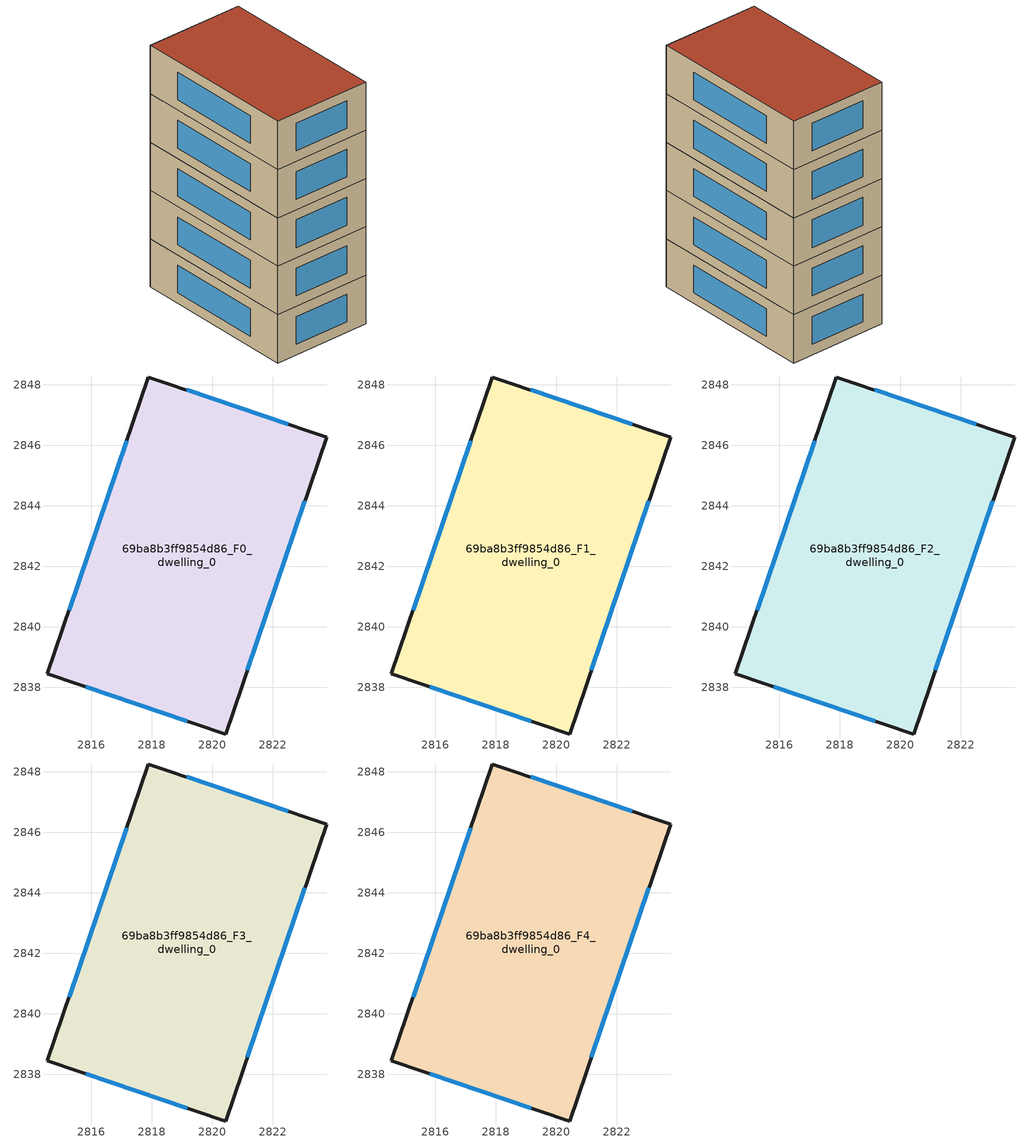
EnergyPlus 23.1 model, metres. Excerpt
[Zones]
69ba8b3ff9854d86_F0_dwelling_0
 floor ground (EU_floor_Construction): 2823.78,2846.27 2820.44,2836.46 2814.56,2838.45 2817.9,2848.25 z0
 wall outside (EU_wall_Construction): 2823.78,2846.27 2817.9,2848.25 2814.56,2838.45 2820.44,2836.46 2823.78,2846.27 z0:3
 window (EU_Window_Construction): 2822.52,2846.69 2819.16,2847.83 / 2821.16,2838.56 2823.06,2844.17 / 2815.82,2838.02 2819.18,2836.89 / 2817.18,2846.15 2815.28,2840.55 z0.64:2.36
69ba8b3ff9854d86_F1_dwelling_0
 floor to 69ba8b3ff9854d86_F0_dwelling_0 (EU_floor_Construction): 2823.78,2846.27 2820.44,2836.46 2814.56,2838.45 2817.9,2848.25 z3
 wall outside (EU_wall_Construction): 2823.78,2846.27 2817.9,2848.25 2814.56,2838.45 2820.44,2836.46 2823.78,2846.27 z3:6
 window (EU_Window_Construction): 2822.52,2846.69 2819.16,2847.83 / 2821.16,2838.56 2823.06,2844.17 / 2815.82,2838.02 2819.18,2836.89 / 2817.18,2846.15 2815.28,2840.55 z3.64:5.36
69ba8b3ff9854d86_F2_dwelling_0
 floor to 69ba8b3ff9854d86_F1_dwelling_0 (EU_floor_Construction): 2823.78,2846.27 2820.44,2836.46 2814.56,2838.45 2817.9,2848.25 z6
 wall outside (EU_wall_Construction): 2823.78,2846.27 2817.9,2848.25 2814.56,2838.45 2820.44,2836.46 2823.78,2846.27 z6:9
 window (EU_Window_Construction): 2822.52,2846.69 2819.16,2847.83 / 2821.16,2838.56 2823.06,2844.17 / 2815.82,2838.02 2819.18,2836.89 / 2817.18,2846.15 2815.28,2840.55 z6.64:8.36
69ba8b3ff9854d86_F3_dwelling_0
 floor to 69ba8b3ff9854d86_F2_dwelling_0 (EU_floor_Construction): 2823.78,2846.27 2820.44,2836.46 2814.56,2838.45 2817.9,2848.25 z9
 wall outside (EU_wall_Construction): 2823.78,2846.27 2817.9,2848.25 2814.56,2838.45 2820.44,2836.46 2823.78,2846.27 z9:12
 window (EU_Window_Construction): 2822.52,2846.69 2819.16,2847.83 / 2821.16,2838.56 2823.06,2844.17 / 2815.82,2838.02 2819.18,2836.89 / 2817.18,2846.15 2815.28,2840.55 z9.64:11.36
69ba8b3ff9854d86_F4_dwelling_0
 floor to 69ba8b3ff9854d86_F3_dwelling_0 (EU_floor_Construction): 2823.78,2846.27 2820.44,2836.46 2814.56,2838.45 2817.9,2848.25 z12
 wall outside (EU_wall_Construction): 2823.78,2846.27 2817.9,2848.25 2814.56,2838.45 2820.44,2836.46 2823.78,2846.27 z12:15
 window (EU_Window_Construction): 2822.52,2846.69 2819.16,2847.83 / 2821.16,2838.56 2823.06,2844.17 / 2815.82,2838.02 2819.18,2836.89 / 2817.18,2846.15 2815.28,2840.55 z12.64:14.36
 roof outside (EU_roof_Construction): 2820.44,2836.46 2823.78,2846.27 2817.9,2848.25 2814.56,2838.45 z15
[Building]
EU S2 Campaign: North Axis=0; Terrain=City; Solar Distribution=FullExterior
[Site:Location]
Yerevan-Zvartnots.Intl.AP: Latitude=40.15; Longitude=44.383; Time Zone=4; Elevation=854
[SizingPeriod:WeatherFileDays]
AnnualSizingPeriod: Begin Month=1; Begin Day of Month=1; End Month=12; End Day of Month=31; Day of Week for Start Day=Monday; Use Weather File Daylight Saving Period=No; Use Weather File Rain and Snow Indicators=No
[MATERIAL]
EU_InternalMass_Material: Roughness=MediumRough; Thickness=0.1; Conductivity=1; Density=1800; Specific Heat=900; Thermal Absorptance=0.9; Solar Absorptance=0.7; Visible Absorptance=0.7
[MATERIAL:NOMASS] Roughness=MediumRough; Thermal Absorptance=0.9; Solar Absorptance=0.7; Visible Absorptance=0.7
Name | Thermal Resistance
EU_wall_NoMass | 1.05043
EU_roof_NoMass | 1.45357
EU_floor_NoMass | 0.478065
[WINDOWMATERIAL:SIMPLEGLAZINGSYSTEM]
EU_Window_SimpleGlazing: UFactor=2.5566; Solar Heat Gain Coefficient=0.75; Visible Transmittance=0.75
[CONSTRUCTION]
EU_wall_Construction: EU_wall_NoMass
EU_roof_Construction: EU_roof_NoMass
EU_floor_Construction: EU_floor_NoMass
EU_Window_Construction: EU_Window_SimpleGlazing
EU_InternalMass_Construction: EU_InternalMass_Material
[ZONE] Type=1; Multiplier=1; Ceiling Height=autocalculate; Volume=192.865; Floor Area=autocalculate; Part of Total Floor Area=Yes
69ba8b3ff9854d86_F0_dwelling_0; 69ba8b3ff9854d86_F1_dwelling_0; 69ba8b3ff9854d86_F2_dwelling_0; 69ba8b3ff9854d86_F3_dwelling_0; 69ba8b3ff9854d86_F4_dwelling_0
[INTERNALMASS] Construction=EU_InternalMass_Construction; Surface Area=64.2883
Name | Zone or ZoneList
69ba8b3ff9854d86_F0_dwelling_0_EU_InternalMass | 69ba8b3ff9854d86_F0_dwelling_0
69ba8b3ff9854d86_F1_dwelling_0_EU_InternalMass | 69ba8b3ff9854d86_F1_dwelling_0
69ba8b3ff9854d86_F2_dwelling_0_EU_InternalMass | 69ba8b3ff9854d86_F2_dwelling_0
69ba8b3ff9854d86_F3_dwelling_0_EU_InternalMass | 69ba8b3ff9854d86_F3_dwelling_0
69ba8b3ff9854d86_F4_dwelling_0_EU_InternalMass | 69ba8b3ff9854d86_F4_dwelling_0
[OTHEREQUIPMENT] Fuel Type=Electricity; Design Level Calculation Method=Watts/Area; Power per Zone Floor Area=1; Fraction Latent=0; Fraction Radiant=0; Fraction Lost=0; Carbon Dioxide Generation Rate=0; EndUse Subcategory=EU_Step8_InternalGains
Name | Zone or ZoneList or Space or SpaceList | Schedule
EU_Step8_InternalGain_69ba8b3ff9854d86_F0_dwelling_0_f000 | 69ba8b3ff9854d86_F0_dwelling_0 | EU_Step8_GainSchedule_69ba8b3ff9854d86_F0_dwelling_0_f000
EU_Step8_InternalGain_69ba8b3ff9854d86_F1_dwelling_0_f000 | 69ba8b3ff9854d86_F1_dwelling_0 | EU_Step8_GainSchedule_69ba8b3ff9854d86_F1_dwelling_0_f000
EU_Step8_InternalGain_69ba8b3ff9854d86_F2_dwelling_0_f000 | 69ba8b3ff9854d86_F2_dwelling_0 | EU_Step8_GainSchedule_69ba8b3ff9854d86_F2_dwelling_0_f000
EU_Step8_InternalGain_69ba8b3ff9854d86_F3_dwelling_0_f000 | 69ba8b3ff9854d86_F3_dwelling_0 | EU_Step8_GainSchedule_69ba8b3ff9854d86_F3_dwelling_0_f000
EU_Step8_InternalGain_69ba8b3ff9854d86_F4_dwelling_0_f000 | 69ba8b3ff9854d86_F4_dwelling_0 | EU_Step8_GainSchedule_69ba8b3ff9854d86_F4_dwelling_0_f000
[ZONEVENTILATION:DESIGNFLOWRATE] Schedule=EU_AlwaysOn; Design Flow Rate Calculation Method=AirChanges/Hour; Air Changes per Hour=0.557805; Ventilation Type=Natural; Fan Pressure Rise=0; Fan Total Efficiency=1; Constant Term Coefficient=1; Temperature Term Coefficient=0; Velocity Term Coefficient=0; Velocity Squared Term Coefficient=0; Minimum Indoor Temperature=-100; Maximum Indoor Temperature=100; Delta Temperature=-100; Minimum Outdoor Temperature=-100; Maximum Outdoor Temperature=100; Maximum Wind Speed=40
Name | Zone or ZoneList or Space or SpaceList
EU_ConstantAir_69ba8b3ff9854d86_F0_dwelling_0 | 69ba8b3ff9854d86_F0_dwelling_0
EU_ConstantAir_69ba8b3ff9854d86_F1_dwelling_0 | 69ba8b3ff9854d86_F1_dwelling_0
EU_ConstantAir_69ba8b3ff9854d86_F2_dwelling_0 | 69ba8b3ff9854d86_F2_dwelling_0
EU_ConstantAir_69ba8b3ff9854d86_F3_dwelling_0 | 69ba8b3ff9854d86_F3_dwelling_0
EU_ConstantAir_69ba8b3ff9854d86_F4_dwelling_0 | 69ba8b3ff9854d86_F4_dwelling_0
[HVACTEMPLATE:THERMOSTAT] Constant Heating Setpoint=20; Constant Cooling Setpoint=50
EU_HeatOnly_69ba8b3ff9854d86_F0_dwelling_0; EU_HeatOnly_69ba8b3ff9854d86_F1_dwelling_0; EU_HeatOnly_69ba8b3ff9854d86_F2_dwelling_0; EU_HeatOnly_69ba8b3ff9854d86_F3_dwelling_0; EU_HeatOnly_69ba8b3ff9854d86_F4_dwelling_0
[HVACTEMPLATE:ZONE:IDEALLOADSAIRSYSTEM] System Availability Schedule=EU_AlwaysOn; Maximum Heating Supply Air Temperature=50; Minimum Cooling Supply Air Temperature=13; Maximum Heating Supply Air Humidity Ratio=0.0156; Minimum Cooling Supply Air Humidity Ratio=0.0077; Heating Limit=NoLimit; Cooling Limit=NoLimit; Heating Availability Schedule=EU_AlwaysOn; Cooling Availability Schedule=EU_CoolingOff; Dehumidification Control Type=ConstantSensibleHeatRatio; Cooling Sensible Heat Ratio=0.7; Dehumidification Setpoint=60; Humidification Control Type=None; Humidification Setpoint=30; Outdoor Air Method=None; Outdoor Air Flow Rate per Person=0.00944; Outdoor Air Flow Rate per Zone Floor Area=0; Outdoor Air Flow Rate per Zone=0; Demand Controlled Ventilation Type=None; Outdoor Air Economizer Type=NoEconomizer; Heat Recovery Type=None; Sensible Heat Recovery Effectiveness=0.7; Latent Heat Recovery Effectiveness=0.65
Name | Template Thermostat
69ba8b3ff9854d86_F0_dwelling_0 | EU_HeatOnly_69ba8b3ff9854d86_F0_dwelling_0
69ba8b3ff9854d86_F1_dwelling_0 | EU_HeatOnly_69ba8b3ff9854d86_F1_dwelling_0
69ba8b3ff9854d86_F2_dwelling_0 | EU_HeatOnly_69ba8b3ff9854d86_F2_dwelling_0
69ba8b3ff9854d86_F3_dwelling_0 | EU_HeatOnly_69ba8b3ff9854d86_F3_dwelling_0
69ba8b3ff9854d86_F4_dwelling_0 | EU_HeatOnly_69ba8b3ff9854d86_F4_dwelling_0
[SIZING:ZONE] Zone Cooling Design Supply Air Temperature Input Method=SupplyAirTemperature; Zone Cooling Design Supply Air Temperature=13; Zone Heating Design Supply Air Temperature Input Method=SupplyAirTemperature; Zone Heating Design Supply Air Temperature=50; Zone Cooling Design Supply Air Humidity Ratio=0.008; Zone Heating Design Supply Air Humidity Ratio=0.008; Cooling Design Air Flow Method=DesignDay; Cooling Design Air Flow Rate=0; Cooling Minimum Air Flow per Zone Floor Area=0.000762; Cooling Minimum Air Flow=0; Cooling Minimum Air Flow Fraction=0.2; Heating Design Air Flow Method=DesignDay; Heating Design Air Flow Rate=0; Heating Maximum Air Flow per Zone Floor Area=0.002032; Heating Maximum Air Flow=0.141576; Heating Maximum Air Flow Fraction=0.3; Account for Dedicated Outdoor Air System=No; Dedicated Outdoor Air System Control Strategy=NeutralSupplyAir; Dedicated Outdoor Air Low Setpoint Temperature for Design=autosize; Dedicated Outdoor Air High Setpoint Temperature for Design=autosize; Zone Load Sizing Method=Sensible Load Only No Latent Load; Zone Latent Cooling Design Supply Air Humidity Ratio Input Method=HumidityRatioDifference; Zone Cooling Design Supply Air Humidity Ratio Difference=0.005; Zone Latent Heating Design Supply Air Humidity Ratio Input Method=HumidityRatioDifference; Zone Humidification Design Supply Air Humidity Ratio Difference=0.005
69ba8b3ff9854d86_F0_dwelling_0; 69ba8b3ff9854d86_F1_dwelling_0; 69ba8b3ff9854d86_F2_dwelling_0; 69ba8b3ff9854d86_F3_dwelling_0; 69ba8b3ff9854d86_F4_dwelling_0
[SCHEDULE:CONSTANT]
Name | Hourly Value
EU_AlwaysOn | 1
EU_CoolingOff | 0
[SCHEDULE:FILE] Column Number=1; Rows to Skip at Top=0; Number of Hours of Data=8760; Column Separator=Comma; Interpolate to Timestep=No; Minutes per Item=60; Adjust Schedule for Daylight Savings=Yes
Name | File
EU_Step8_GainSchedule_69ba8b3ff9854d86_F0_dwelling_0_f000 | ../../schedules/69ba8b3ff9854d86/69ba8b3ff9854d86_F0_dwelling_0_f000_gain.csv
EU_Step8_GainSchedule_69ba8b3ff9854d86_F1_dwelling_0_f000 | ../../schedules/69ba8b3ff9854d86/69ba8b3ff9854d86_F1_dwelling_0_f000_gain.csv
EU_Step8_GainSchedule_69ba8b3ff9854d86_F2_dwelling_0_f000 | ../../schedules/69ba8b3ff9854d86/69ba8b3ff9854d86_F2_dwelling_0_f000_gain.csv
EU_Step8_GainSchedule_69ba8b3ff9854d86_F3_dwelling_0_f000 | ../../schedules/69ba8b3ff9854d86/69ba8b3ff9854d86_F3_dwelling_0_f000_gain.csv
EU_Step8_GainSchedule_69ba8b3ff9854d86_F4_dwelling_0_f000 | ../../schedules/69ba8b3ff9854d86/69ba8b3ff9854d86_F4_dwelling_0_f000_gain.csv
